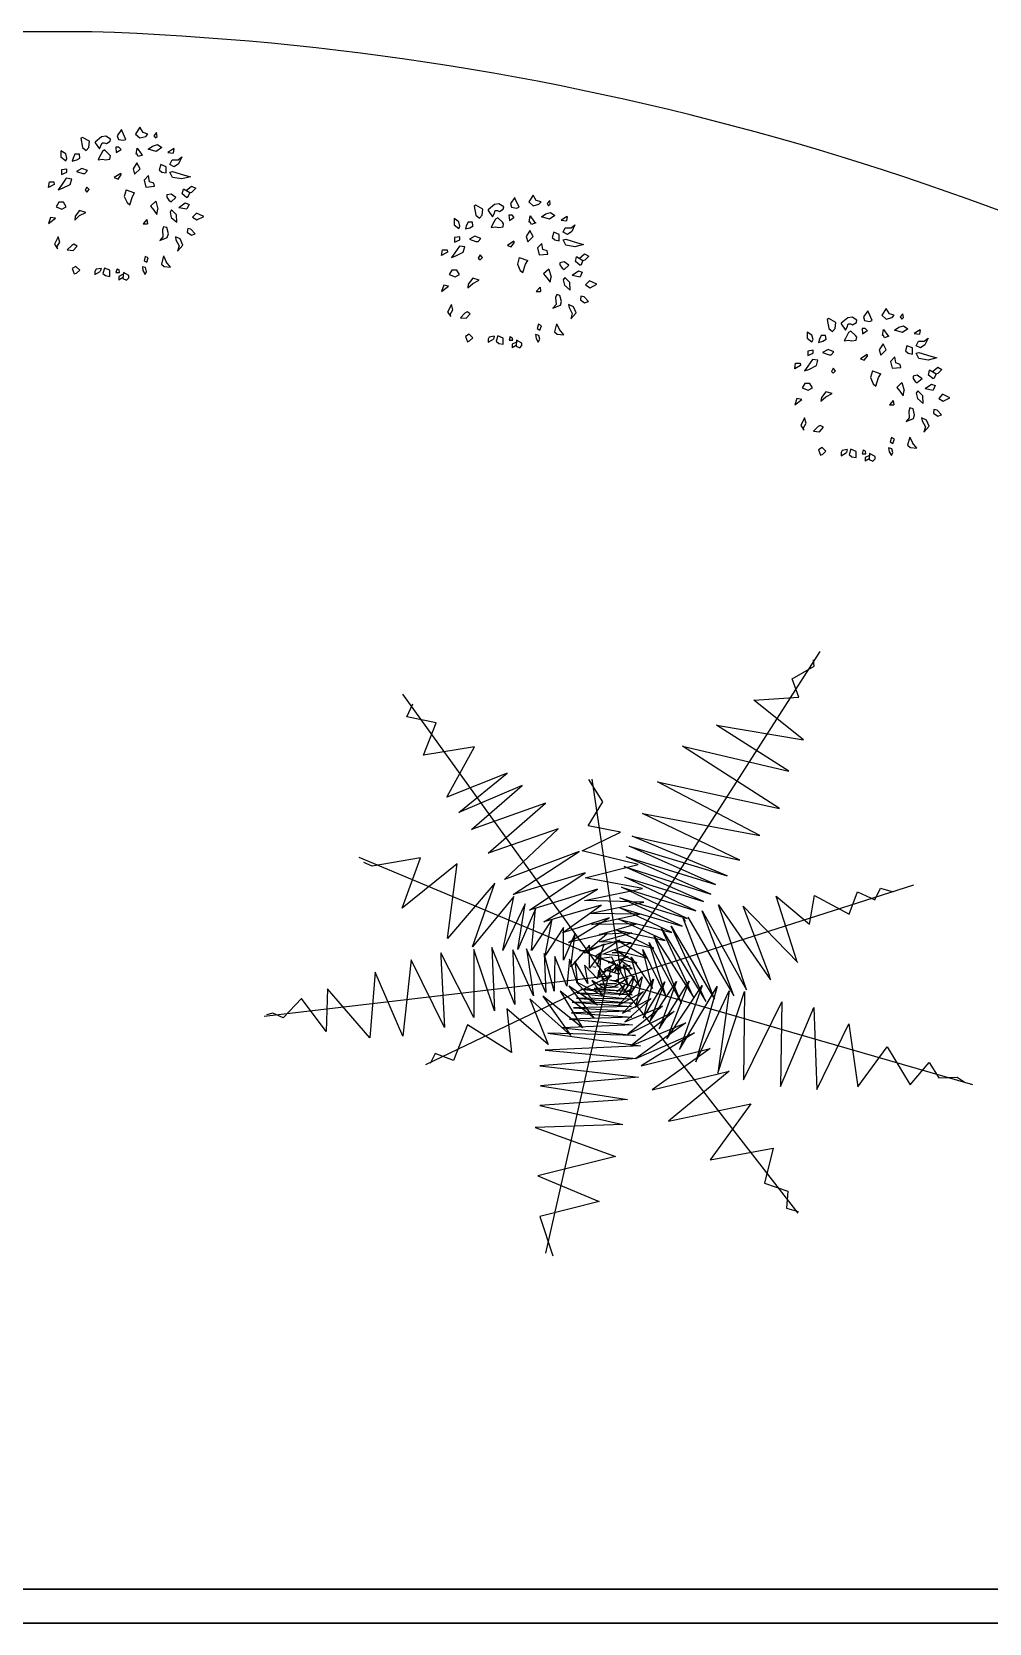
# Model space of a CAD drawing. Header units: centimetres. Extents: x 48 to 15845, y 265 to 7947.
# Drawn here: x 59.638 to 62.459, y 296.525 to 301.212 of the extents above; entities that cross this region are included whole.
import ezdxf

# ---------------------------------------------------------------- set-up
doc = ezdxf.new("R2010")
doc.units = ezdxf.units.CM
doc.layers.add('ARBOLES-PLANTA', color=7, linetype='Continuous')
doc.layers.add('murobajo', color=5, linetype='Continuous', lineweight=30)
doc.layers.add('niveles', color=7, linetype='Continuous', lineweight=5, true_color=0xf0c70f)

msp = doc.modelspace()

# ---------------------------------------------------------------- linework, layer by layer
at = {"layer": 'ARBOLES-PLANTA', "color": 50, "linetype": 'Continuous'}
for p, q in [((59.9023, 300.9238), (59.8896, 300.9059)), ((59.9039, 300.9193), (59.9023, 300.9238)), ((59.7872, 300.9005), (59.7824, 300.8982)), ((59.7824, 300.8982), (59.7872, 300.8714)), ((59.8078, 300.8893), (59.7872, 300.9005)), ((59.7872, 300.8714), (59.7983, 300.8624)), ((59.7983, 300.8624), (59.8062, 300.8714)), ((59.8062, 300.8714), (59.8078, 300.8893)), ((59.8896, 300.9059), (59.8928, 300.8947)), ((59.907, 300.8924), (59.9149, 300.8947)), ((59.7233, 300.8611), (59.7233, 300.8432)), ((59.7376, 300.8522), (59.7233, 300.8611)), ((59.7233, 300.8432), (59.7376, 300.832)), ((59.7408, 300.8388), (59.7376, 300.8522)), ((59.7376, 300.832), (59.7408, 300.8388)), ((60.0448, 300.8209), (60.0511, 300.8343)), ((60.0511, 300.8343), (60.0686, 300.8343)), ((60.0701, 300.8231), (60.0575, 300.8142)), ((60.0686, 300.8343), (60.0796, 300.8432)), ((60.0796, 300.8432), (60.0701, 300.8231)), ((59.9968, 300.687), (60.0063, 300.6736)), ((60.0063, 300.6736), (60.0095, 300.6893)), ((60.9457, 300.7009), (60.9409, 300.6986)), ((60.9409, 300.6986), (60.9457, 300.6718)), ((60.9663, 300.6897), (60.9457, 300.7009)), ((60.9647, 300.6718), (60.9663, 300.6897)), ((61.0608, 300.7241), (61.0481, 300.7062)), ((61.0481, 300.7062), (61.0513, 300.6951)), ((61.0623, 300.7197), (61.0608, 300.7241)), ((61.0655, 300.6928), (61.0734, 300.6951)), ((59.9767, 300.6595), (59.9656, 300.6464)), ((59.9656, 300.6464), (59.9783, 300.6464)), ((59.9767, 300.6595), (59.9783, 300.6464)), ((60.0258, 300.6374), (60.0226, 300.6285)), ((60.0353, 300.6352), (60.0258, 300.6374)), ((60.0451, 300.6811), (60.0484, 300.6651)), ((60.1226, 300.678), (60.1111, 300.6658)), ((60.1111, 300.6658), (60.1241, 300.6577)), ((60.1442, 300.6678), (60.1226, 300.678)), ((60.1241, 300.6577), (60.1442, 300.6678)), ((60.8818, 300.6615), (60.8818, 300.6436)), ((60.8961, 300.6526), (60.8818, 300.6615)), ((60.8818, 300.6436), (60.8961, 300.6324)), ((60.8992, 300.6391), (60.8961, 300.6526)), ((60.8961, 300.6324), (60.8992, 300.6391)), ((60.9457, 300.6718), (60.9568, 300.6628)), ((60.9568, 300.6628), (60.9647, 300.6718)), ((61.227, 300.6347), (61.2381, 300.6436)), ((61.2381, 300.6436), (61.2286, 300.6235)), ((60.0242, 300.6084), (60.0147, 300.5972)), ((60.0147, 300.5972), (60.0369, 300.6061)), ((60.0226, 300.6285), (60.0242, 300.6084)), ((60.0401, 300.6173), (60.0353, 300.6352)), ((60.0369, 300.6061), (60.0401, 300.6173)), ((61.2033, 300.6213), (61.2096, 300.6347)), ((61.2096, 300.6347), (61.227, 300.6347)), ((61.2286, 300.6235), (61.216, 300.6145)), ((59.8473, 300.5004), (59.8552, 300.4937)), ((59.8678, 300.4915), (59.8678, 300.5094)), ((59.8857, 300.5029), (59.8963, 300.5029)), ((59.8888, 300.5138), (59.8949, 300.5104)), ((59.907, 300.4976), (59.8941, 300.4915)), ((59.8963, 300.5029), (59.8949, 300.5104)), ((59.9075, 300.5032), (59.9059, 300.4853)), ((59.9234, 300.4942), (59.9075, 300.5032)), ((59.8552, 300.4937), (59.8678, 300.4915)), ((59.8941, 300.4915), (59.8941, 300.4803)), ((59.9062, 300.4879), (59.8941, 300.4803)), ((61.1352, 300.4599), (61.1241, 300.4468)), ((61.1352, 300.4599), (61.1368, 300.4468)), ((61.1553, 300.4874), (61.1648, 300.474)), ((61.1648, 300.474), (61.1679, 300.4897)), ((61.2035, 300.4814), (61.2069, 300.4655)), ((61.2811, 300.4784), (61.2696, 300.4662)), ((61.2696, 300.4662), (61.2826, 300.458)), ((61.3027, 300.4682), (61.2811, 300.4784)), ((61.2826, 300.458), (61.3027, 300.4682)), ((61.1241, 300.4468), (61.1368, 300.4468)), ((61.1827, 300.4088), (61.1732, 300.3976)), ((61.1732, 300.3976), (61.1954, 300.4065)), ((61.1843, 300.4378), (61.1811, 300.4289)), ((61.1811, 300.4289), (61.1827, 300.4088)), ((61.1938, 300.4356), (61.1843, 300.4378)), ((61.1985, 300.4177), (61.1938, 300.4356)), ((61.1954, 300.4065), (61.1985, 300.4177)), ((61.9861, 300.367), (61.9813, 300.3648)), ((61.9813, 300.3648), (61.9861, 300.3379)), ((62.0066, 300.3558), (61.9861, 300.367)), ((62.0051, 300.3379), (62.0066, 300.3558)), ((62.1012, 300.3903), (62.0885, 300.3724)), ((62.0885, 300.3724), (62.0916, 300.3612)), ((62.1027, 300.3858), (62.1012, 300.3903)), ((62.1059, 300.359), (62.1138, 300.3612)), ((61.0263, 300.2919), (61.0263, 300.3098)), ((61.0473, 300.3142), (61.0534, 300.3108)), ((61.0547, 300.3033), (61.0534, 300.3108)), ((61.9365, 300.3187), (61.9222, 300.3277)), ((61.9222, 300.3277), (61.9222, 300.3098)), ((61.9222, 300.3098), (61.9365, 300.2986)), ((61.9396, 300.3053), (61.9365, 300.3187)), ((61.9861, 300.3379), (61.9971, 300.329)), ((61.9971, 300.329), (62.0051, 300.3379)), ((62.2674, 300.3008), (62.2785, 300.3098)), ((62.2785, 300.3098), (62.269, 300.2896)), ((61.0057, 300.3008), (61.0137, 300.2941)), ((61.0137, 300.2941), (61.0263, 300.2919)), ((61.0442, 300.3033), (61.0547, 300.3033)), ((61.0655, 300.298), (61.0526, 300.2919)), ((61.0526, 300.2919), (61.0526, 300.2807)), ((61.0647, 300.2883), (61.0526, 300.2807)), ((61.066, 300.3036), (61.0644, 300.2857)), ((61.0818, 300.2946), (61.066, 300.3036)), ((61.9365, 300.2986), (61.9396, 300.3053)), ((62.2437, 300.2874), (62.25, 300.3008)), ((62.25, 300.3008), (62.2674, 300.3008)), ((62.269, 300.2896), (62.2563, 300.2807)), ((62.1756, 300.126), (62.1645, 300.1129)), ((62.1756, 300.126), (62.1772, 300.1129)), ((62.1957, 300.1536), (62.2052, 300.1401)), ((62.2052, 300.1401), (62.2083, 300.1558)), ((62.2439, 300.1476), (62.2473, 300.1317)), ((62.3215, 300.1445), (62.31, 300.1323)), ((62.31, 300.1323), (62.3229, 300.1242)), ((62.3431, 300.1343), (62.3215, 300.1445)), ((62.3229, 300.1242), (62.3431, 300.1343)), ((62.1645, 300.1129), (62.1772, 300.1129)), ((62.2231, 300.0749), (62.2136, 300.0637)), ((62.2247, 300.104), (62.2215, 300.095)), ((62.2215, 300.095), (62.2231, 300.0749)), ((62.2342, 300.1017), (62.2247, 300.104)), ((62.2389, 300.0838), (62.2342, 300.1017)), ((62.2358, 300.0727), (62.2389, 300.0838)), ((62.2136, 300.0637), (62.2358, 300.0727)), ((62.0877, 299.9804), (62.0938, 299.9769)), ((62.0461, 299.967), (62.0541, 299.9603)), ((62.0541, 299.9603), (62.0667, 299.958)), ((62.0667, 299.958), (62.0667, 299.9759)), ((62.0846, 299.9694), (62.0951, 299.9694)), ((62.1059, 299.9641), (62.093, 299.958)), ((62.093, 299.958), (62.093, 299.9469)), ((62.105, 299.9544), (62.093, 299.9469)), ((62.0951, 299.9694), (62.0938, 299.9769)), ((62.1064, 299.9697), (62.1048, 299.9518)), ((62.1222, 299.9608), (62.1064, 299.9697))]:
    msp.add_line(p, q, dxfattribs=at)
at = {"layer": 'ARBOLES-PLANTA', "color": 70, "linetype": 'Continuous'}
for p, q in [((59.9149, 300.8947), (59.9039, 300.9193)), ((59.843, 300.9027), (59.824, 300.887)), ((59.824, 300.887), (59.824, 300.8848)), ((59.824, 300.8848), (59.8367, 300.8669)), ((59.8367, 300.8669), (59.8415, 300.8758)), ((59.8415, 300.8758), (59.8446, 300.8848)), ((59.8557, 300.9049), (59.843, 300.9027)), ((59.8446, 300.8848), (59.851, 300.8848)), ((59.851, 300.8848), (59.8573, 300.8825)), ((59.87, 300.896), (59.8557, 300.9049)), ((59.8573, 300.8825), (59.8684, 300.8893)), ((59.8684, 300.8893), (59.87, 300.896)), ((59.8851, 300.8716), (59.8867, 300.856)), ((59.8946, 300.8716), (59.8851, 300.8716)), ((59.8928, 300.8947), (59.907, 300.8924)), ((59.9009, 300.8649), (59.8946, 300.8716)), ((59.9561, 300.8991), (59.9735, 300.9036)), ((59.9808, 300.8662), (59.9935, 300.8752)), ((59.9935, 300.8752), (60.0077, 300.8797)), ((59.9973, 300.9059), (60.002, 300.8991)), ((60.002, 300.8991), (60.0068, 300.9036)), ((60.0204, 300.8707), (60.0046, 300.8595)), ((60.0077, 300.8797), (60.0204, 300.8707)), ((59.7594, 300.84), (59.7568, 300.8307)), ((59.7568, 300.8307), (59.77, 300.8344)), ((59.7647, 300.8512), (59.7594, 300.84)), ((59.7779, 300.8512), (59.7647, 300.8512)), ((59.77, 300.8344), (59.7792, 300.84)), ((59.779, 300.8399), (59.7779, 300.8512)), ((59.8361, 300.8417), (59.8329, 300.835)), ((59.8329, 300.835), (59.8456, 300.8372)), ((59.8456, 300.8596), (59.8361, 300.8417)), ((59.8519, 300.864), (59.8456, 300.8596)), ((59.8456, 300.8372), (59.8551, 300.835)), ((59.8661, 300.8506), (59.8519, 300.864)), ((59.8551, 300.835), (59.8677, 300.8372)), ((59.8693, 300.8461), (59.8661, 300.8506)), ((59.8677, 300.8372), (59.8693, 300.8461)), ((59.8867, 300.856), (59.8962, 300.8627)), ((59.8962, 300.8627), (59.9009, 300.8649)), ((59.9471, 300.8262), (59.936, 300.8083)), ((59.9449, 300.8511), (59.9481, 300.869)), ((59.9481, 300.8511), (59.9449, 300.8511)), ((59.9566, 300.8083), (59.9471, 300.8262)), ((59.9481, 300.869), (59.9608, 300.8511)), ((59.9513, 300.8444), (59.9481, 300.8511)), ((59.9639, 300.8489), (59.9513, 300.8444)), ((59.9608, 300.8511), (59.9639, 300.8489)), ((60.0046, 300.8595), (59.9808, 300.8662)), ((60.0562, 300.8678), (60.0385, 300.8567)), ((60.0385, 300.8567), (60.0543, 300.8544)), ((60.0562, 300.8678), (60.0543, 300.8544)), ((59.7408, 300.8074), (59.7249, 300.8052)), ((59.7249, 300.8052), (59.7249, 300.7918)), ((59.7249, 300.7918), (59.7408, 300.7985)), ((59.7553, 300.778), (59.7394, 300.7803)), ((59.7408, 300.7985), (59.7408, 300.8074)), ((59.7848, 300.8097), (59.769, 300.8008)), ((59.769, 300.8008), (59.788, 300.7941)), ((59.8022, 300.803), (59.7848, 300.8097)), ((59.788, 300.7941), (59.7943, 300.7941)), ((59.7943, 300.7941), (59.8022, 300.803)), ((59.8997, 300.7947), (59.8997, 300.7892)), ((59.936, 300.8083), (59.9407, 300.7926)), ((59.9407, 300.7926), (59.9566, 300.8083)), ((59.9818, 300.7882), (59.9691, 300.7748)), ((60.0175, 300.8209), (60.0128, 300.8053)), ((60.0128, 300.8053), (60.0207, 300.7985)), ((60.0334, 300.8142), (60.0175, 300.8209)), ((60.0207, 300.7985), (60.0334, 300.7963)), ((60.0334, 300.7963), (60.0334, 300.8142)), ((60.0575, 300.8142), (60.0448, 300.8209)), ((60.0448, 300.7985), (60.0527, 300.8007)), ((60.0527, 300.7828), (60.0448, 300.7985)), ((60.0527, 300.8007), (60.0876, 300.7895)), ((60.0796, 300.7784), (60.0527, 300.7828)), ((60.105, 300.7851), (60.0796, 300.7784)), ((60.0876, 300.7895), (60.105, 300.7851)), ((59.6868, 300.7528), (59.6895, 300.7696)), ((59.704, 300.7621), (59.6868, 300.7528)), ((59.6895, 300.7696), (59.7027, 300.7696)), ((59.7027, 300.7696), (59.704, 300.7621)), ((59.8001, 300.7546), (59.7948, 300.7452)), ((59.7948, 300.7452), (59.8001, 300.7397)), ((59.8067, 300.7471), (59.8001, 300.7546)), ((59.8001, 300.7397), (59.8067, 300.7471)), ((59.9155, 300.7467), (59.9102, 300.7268)), ((59.9155, 300.7467), (59.9403, 300.738)), ((59.934, 300.7268), (59.9403, 300.738)), ((60.048, 300.7336), (60.0353, 300.7314)), ((60.0353, 300.7314), (60.0353, 300.7247)), ((60.062, 300.7237), (60.048, 300.7336)), ((60.0808, 300.7345), (60.0842, 300.7486)), ((60.0938, 300.724), (60.0808, 300.7345)), ((60.1033, 300.7375), (60.0842, 300.7486)), ((60.0922, 300.7442), (60.108, 300.7576)), ((60.0985, 300.7263), (60.1033, 300.7375)), ((60.1027, 300.7378), (60.1096, 300.7397)), ((60.108, 300.7576), (60.1207, 300.7509)), ((60.1207, 300.7509), (60.1096, 300.7397)), ((59.7171, 300.7098), (59.7092, 300.6964)), ((59.7092, 300.6964), (59.7266, 300.6897)), ((59.7313, 300.7098), (59.7171, 300.7098)), ((59.7266, 300.6897), (59.7392, 300.6964)), ((59.7392, 300.6964), (59.7313, 300.7098)), ((59.7785, 300.6854), (59.7653, 300.6687)), ((59.7969, 300.6798), (59.7785, 300.6854)), ((59.9102, 300.7268), (59.9182, 300.7089)), ((59.9182, 300.7089), (59.9261, 300.7022)), ((59.9261, 300.7022), (59.934, 300.7268)), ((60.0028, 300.7128), (59.9873, 300.6982)), ((59.9873, 300.6982), (59.9968, 300.687)), ((60.0028, 300.7128), (60.0095, 300.6893)), ((60.0353, 300.7247), (60.0416, 300.7157)), ((60.0416, 300.7157), (60.048, 300.7113)), ((60.0496, 300.6874), (60.0451, 300.6811)), ((60.062, 300.7237), (60.048, 300.7113)), ((60.0642, 300.6731), (60.0496, 300.6874)), ((60.0712, 300.6947), (60.0946, 300.69)), ((60.0938, 300.724), (60.0985, 300.7263)), ((61.0015, 300.7031), (60.9825, 300.6874)), ((60.9825, 300.6874), (60.9825, 300.6852)), ((60.9825, 300.6852), (60.9952, 300.6673)), ((60.9999, 300.6762), (61.0031, 300.6852)), ((61.0142, 300.7053), (61.0015, 300.7031)), ((61.0031, 300.6852), (61.0094, 300.6852)), ((61.0094, 300.6852), (61.0158, 300.6829)), ((61.0284, 300.6964), (61.0142, 300.7053)), ((61.0158, 300.6829), (61.0269, 300.6896)), ((61.0269, 300.6896), (61.0284, 300.6964)), ((61.0513, 300.6951), (61.0655, 300.6928)), ((61.0734, 300.6951), (61.0623, 300.7197)), ((61.1146, 300.6995), (61.132, 300.704)), ((61.1558, 300.7062), (61.1605, 300.6995)), ((61.1605, 300.6995), (61.1653, 300.704)), ((59.693, 300.6649), (59.6867, 300.647)), ((59.6867, 300.647), (59.7073, 300.6626)), ((59.7073, 300.6626), (59.693, 300.6649)), ((59.764, 300.6575), (59.7785, 300.6705)), ((59.7653, 300.6687), (59.764, 300.6575)), ((59.7785, 300.6705), (59.7969, 300.6798)), ((60.0484, 300.6651), (60.0654, 300.6508)), ((60.0654, 300.6508), (60.0642, 300.6731)), ((60.9179, 300.6404), (60.9153, 300.6311)), ((60.9232, 300.6516), (60.9179, 300.6404)), ((60.9364, 300.6516), (60.9232, 300.6516)), ((60.9285, 300.6348), (60.9377, 300.6404)), ((60.9375, 300.6403), (60.9364, 300.6516)), ((60.9945, 300.6421), (60.9914, 300.6354)), ((60.9914, 300.6354), (61.004, 300.6376)), ((61.004, 300.66), (60.9945, 300.6421)), ((60.9952, 300.6673), (60.9999, 300.6762)), ((61.0104, 300.6644), (61.004, 300.66)), ((61.004, 300.6376), (61.0135, 300.6354)), ((61.0246, 300.651), (61.0104, 300.6644)), ((61.0135, 300.6354), (61.0262, 300.6376)), ((61.0278, 300.6465), (61.0246, 300.651)), ((61.0262, 300.6376), (61.0278, 300.6465)), ((61.0436, 300.672), (61.0452, 300.6564)), ((61.0531, 300.672), (61.0436, 300.672)), ((61.0452, 300.6564), (61.0547, 300.6631)), ((61.0594, 300.6653), (61.0531, 300.672)), ((61.0547, 300.6631), (61.0594, 300.6653)), ((61.1034, 300.6515), (61.1066, 300.6694)), ((61.1066, 300.6515), (61.1034, 300.6515)), ((61.1066, 300.6694), (61.1192, 300.6515)), ((61.1097, 300.6448), (61.1066, 300.6515)), ((61.1224, 300.6492), (61.1097, 300.6448)), ((61.1192, 300.6515), (61.1224, 300.6492)), ((61.1393, 300.6666), (61.152, 300.6756)), ((61.1631, 300.6599), (61.1393, 300.6666)), ((61.152, 300.6756), (61.1662, 300.6801)), ((61.1789, 300.6711), (61.1631, 300.6599)), ((61.1662, 300.6801), (61.1789, 300.6711)), ((61.2147, 300.6682), (61.197, 300.657)), ((61.197, 300.657), (61.2128, 300.6548)), ((61.2147, 300.6682), (61.2128, 300.6548)), ((60.0606, 300.6084), (60.0622, 300.5994)), ((60.0749, 300.6017), (60.0606, 300.6084)), ((60.0622, 300.5994), (60.0717, 300.5815)), ((60.0622, 300.5994), (60.0717, 300.5815)), ((60.0828, 300.5838), (60.0749, 300.6017)), ((60.0971, 300.633), (60.0955, 300.6218)), ((60.0955, 300.6218), (60.1081, 300.6128)), ((60.1066, 300.6307), (60.0971, 300.633)), ((60.1192, 300.6173), (60.1066, 300.6307)), ((60.1081, 300.6128), (60.1192, 300.6173)), ((60.8992, 300.6078), (60.8834, 300.6056)), ((60.8834, 300.6056), (60.8834, 300.5922)), ((60.8834, 300.5922), (60.8992, 300.5989)), ((60.8992, 300.5989), (60.8992, 300.6078)), ((60.9153, 300.6311), (60.9285, 300.6348)), ((60.9433, 300.6101), (60.9274, 300.6012)), ((60.9274, 300.6012), (60.9464, 300.5945)), ((60.9607, 300.6034), (60.9433, 300.6101)), ((60.9464, 300.5945), (60.9528, 300.5945)), ((60.9528, 300.5945), (60.9607, 300.6034)), ((61.0582, 300.5951), (61.0582, 300.5896)), ((61.1056, 300.6266), (61.0945, 300.6087)), ((61.0945, 300.6087), (61.0992, 300.593)), ((61.0992, 300.593), (61.1151, 300.6087)), ((61.1151, 300.6087), (61.1056, 300.6266)), ((61.176, 300.6213), (61.1713, 300.6056)), ((61.1713, 300.6056), (61.1792, 300.5989)), ((61.1919, 300.6146), (61.176, 300.6213)), ((61.1792, 300.5989), (61.1919, 300.5967)), ((61.1919, 300.5967), (61.1919, 300.6146)), ((61.216, 300.6145), (61.2033, 300.6213)), ((61.2033, 300.5989), (61.2112, 300.6011)), ((61.2112, 300.5832), (61.2033, 300.5989)), ((61.2112, 300.6011), (61.246, 300.5899)), ((61.246, 300.5899), (61.2635, 300.5855)), ((59.7554, 300.5826), (59.7422, 300.5695)), ((59.7422, 300.5695), (59.7594, 300.5676)), ((59.762, 300.5863), (59.7554, 300.5826)), ((59.7594, 300.5676), (59.7713, 300.5807)), ((59.7713, 300.5807), (59.762, 300.5863)), ((60.0256, 300.5517), (60.0195, 300.5278)), ((60.0256, 300.5517), (60.0337, 300.5346)), ((60.067, 300.5659), (60.0828, 300.5838)), ((60.0717, 300.5815), (60.067, 300.5659)), ((60.8453, 300.5532), (60.848, 300.57)), ((60.8625, 300.5625), (60.8453, 300.5532)), ((60.848, 300.57), (60.8611, 300.57)), ((60.8611, 300.57), (60.8625, 300.5625)), ((60.9138, 300.5784), (60.8979, 300.5806)), ((60.9586, 300.5549), (60.9533, 300.5456)), ((60.9533, 300.5456), (60.9586, 300.54)), ((60.9652, 300.5475), (60.9586, 300.5549)), ((60.9586, 300.54), (60.9652, 300.5475)), ((61.074, 300.5471), (61.0687, 300.5272)), ((61.074, 300.5471), (61.0988, 300.5383)), ((61.1402, 300.5886), (61.1276, 300.5752)), ((61.2381, 300.5788), (61.2112, 300.5832)), ((61.2635, 300.5855), (61.2381, 300.5788)), ((61.2393, 300.5349), (61.2427, 300.549)), ((61.2617, 300.5378), (61.2427, 300.549)), ((61.2506, 300.5445), (61.2665, 300.558)), ((61.2665, 300.558), (61.2792, 300.5513)), ((61.2792, 300.5513), (61.2681, 300.5401)), ((59.7677, 300.5211), (59.7566, 300.5144)), ((59.7566, 300.5144), (59.7629, 300.4988)), ((59.7629, 300.4988), (59.7693, 300.501)), ((59.7788, 300.51), (59.7677, 300.5211)), ((59.7693, 300.501), (59.7788, 300.51)), ((59.827, 300.5125), (59.8238, 300.5058)), ((59.8238, 300.4969), (59.8396, 300.5058)), ((59.8238, 300.5058), (59.8238, 300.4969)), ((59.8418, 300.5149), (59.827, 300.5125)), ((59.8418, 300.5149), (59.8396, 300.5058)), ((59.852, 300.5161), (59.8473, 300.5004)), ((59.8678, 300.5094), (59.852, 300.5161)), ((59.8888, 300.5138), (59.8857, 300.5029)), ((60.0195, 300.5278), (60.0274, 300.5211)), ((60.0274, 300.5211), (60.0464, 300.5189)), ((60.0464, 300.5189), (60.0337, 300.5346)), ((60.8756, 300.5102), (60.8676, 300.4968)), ((60.8676, 300.4968), (60.8851, 300.4901)), ((60.8898, 300.5102), (60.8756, 300.5102)), ((60.8851, 300.4901), (60.8977, 300.4968)), ((60.8977, 300.4968), (60.8898, 300.5102)), ((61.0687, 300.5272), (61.0766, 300.5093)), ((61.0766, 300.5093), (61.0846, 300.5026)), ((61.0846, 300.5026), (61.0925, 300.5272)), ((61.0925, 300.5272), (61.0988, 300.5383)), ((61.1613, 300.5132), (61.1458, 300.4986)), ((61.1458, 300.4986), (61.1553, 300.4874)), ((61.1613, 300.5132), (61.1679, 300.4897)), ((61.2065, 300.534), (61.1938, 300.5318)), ((61.1938, 300.5318), (61.1938, 300.5251)), ((61.1938, 300.5251), (61.2001, 300.5161)), ((61.2001, 300.5161), (61.2065, 300.5116)), ((61.2205, 300.5241), (61.2065, 300.534)), ((61.2205, 300.5241), (61.2065, 300.5116)), ((61.2297, 300.4951), (61.2531, 300.4904)), ((61.2522, 300.5244), (61.2393, 300.5349)), ((61.2522, 300.5244), (61.257, 300.5267)), ((61.257, 300.5267), (61.2617, 300.5378)), ((61.2612, 300.5381), (61.2681, 300.5401)), ((59.9059, 300.4853), (59.917, 300.4808)), ((59.917, 300.4808), (59.9234, 300.4875)), ((59.9234, 300.4875), (59.9234, 300.4942)), ((60.8515, 300.4653), (60.8451, 300.4474)), ((60.8451, 300.4474), (60.8657, 300.463)), ((60.8657, 300.463), (60.8515, 300.4653)), ((60.9224, 300.4579), (60.9369, 300.4709)), ((60.9238, 300.469), (60.9224, 300.4579)), ((60.9369, 300.4858), (60.9238, 300.469)), ((60.9554, 300.4802), (60.9369, 300.4858)), ((60.9369, 300.4709), (60.9554, 300.4802)), ((61.2081, 300.4878), (61.2035, 300.4814)), ((61.2069, 300.4655), (61.2238, 300.4512)), ((61.2227, 300.4735), (61.2081, 300.4878)), ((61.2238, 300.4512), (61.2227, 300.4735)), ((61.2191, 300.4088), (61.2207, 300.3998)), ((61.2334, 300.402), (61.2191, 300.4088)), ((61.2413, 300.3842), (61.2334, 300.402)), ((61.2555, 300.4334), (61.254, 300.4222)), ((61.254, 300.4222), (61.2666, 300.4132)), ((61.265, 300.4311), (61.2555, 300.4334)), ((61.2777, 300.4177), (61.265, 300.4311)), ((61.2666, 300.4132), (61.2777, 300.4177)), ((60.9139, 300.3829), (60.9007, 300.3699)), ((60.9007, 300.3699), (60.9179, 300.368)), ((60.9205, 300.3867), (60.9139, 300.3829)), ((60.9179, 300.368), (60.9297, 300.3811)), ((60.9297, 300.3811), (60.9205, 300.3867)), ((61.2207, 300.3998), (61.2302, 300.3819)), ((61.2207, 300.3998), (61.2302, 300.3819)), ((61.2255, 300.3663), (61.2413, 300.3842)), ((61.2302, 300.3819), (61.2255, 300.3663)), ((62.0419, 300.3692), (62.0229, 300.3535)), ((62.0546, 300.3714), (62.0419, 300.3692)), ((62.0688, 300.3625), (62.0546, 300.3714)), ((62.0562, 300.3491), (62.0672, 300.3558)), ((62.0672, 300.3558), (62.0688, 300.3625)), ((62.0916, 300.3612), (62.1059, 300.359)), ((62.1138, 300.3612), (62.1027, 300.3858)), ((62.155, 300.3657), (62.1724, 300.3701)), ((62.1962, 300.3724), (62.2009, 300.3657)), ((62.2009, 300.3657), (62.2057, 300.3701)), ((60.9262, 300.3215), (60.9151, 300.3148)), ((60.9151, 300.3148), (60.9214, 300.2992)), ((60.9372, 300.3103), (60.9262, 300.3215)), ((60.9277, 300.3014), (60.9372, 300.3103)), ((60.9855, 300.3129), (60.9823, 300.3062)), ((61.0003, 300.3152), (60.9855, 300.3129)), ((61.0003, 300.3152), (60.9981, 300.3062)), ((61.0105, 300.3165), (61.0057, 300.3008)), ((61.0263, 300.3098), (61.0105, 300.3165)), ((61.0473, 300.3142), (61.0442, 300.3033)), ((61.1841, 300.3521), (61.178, 300.3282)), ((61.178, 300.3282), (61.1859, 300.3215)), ((61.1841, 300.3521), (61.1922, 300.3349)), ((61.1859, 300.3215), (61.2049, 300.3193)), ((61.2049, 300.3193), (61.1922, 300.3349)), ((61.9636, 300.3177), (61.9583, 300.3065)), ((61.9768, 300.3177), (61.9636, 300.3177)), ((61.9779, 300.3064), (61.9768, 300.3177)), ((62.0229, 300.3535), (62.0229, 300.3513)), ((62.0229, 300.3513), (62.0356, 300.3334)), ((62.0349, 300.3082), (62.0318, 300.3015)), ((62.0444, 300.3261), (62.0349, 300.3082)), ((62.0356, 300.3334), (62.0403, 300.3424)), ((62.0403, 300.3424), (62.0435, 300.3513)), ((62.0435, 300.3513), (62.0498, 300.3513)), ((62.0508, 300.3306), (62.0444, 300.3261)), ((62.0498, 300.3513), (62.0562, 300.3491)), ((62.065, 300.3171), (62.0508, 300.3306)), ((62.0682, 300.3127), (62.065, 300.3171)), ((62.0666, 300.3037), (62.0682, 300.3127)), ((62.0935, 300.3382), (62.084, 300.3382)), ((62.084, 300.3382), (62.0856, 300.3225)), ((62.0856, 300.3225), (62.0951, 300.3292)), ((62.0998, 300.3314), (62.0935, 300.3382)), ((62.0951, 300.3292), (62.0998, 300.3314)), ((62.1438, 300.3176), (62.147, 300.3355)), ((62.147, 300.3176), (62.1438, 300.3176)), ((62.147, 300.3355), (62.1596, 300.3176)), ((62.1501, 300.3109), (62.147, 300.3176)), ((62.1628, 300.3154), (62.1501, 300.3109)), ((62.1596, 300.3176), (62.1628, 300.3154)), ((62.1797, 300.3328), (62.1924, 300.3417)), ((62.2034, 300.3261), (62.1797, 300.3328)), ((62.1924, 300.3417), (62.2066, 300.3462)), ((62.2193, 300.3372), (62.2034, 300.3261)), ((62.2066, 300.3462), (62.2193, 300.3372)), ((62.2551, 300.3343), (62.2373, 300.3232)), ((62.2373, 300.3232), (62.2532, 300.3209)), ((62.2551, 300.3343), (62.2532, 300.3209)), ((60.9214, 300.2992), (60.9277, 300.3014)), ((60.9823, 300.2973), (60.9981, 300.3062)), ((60.9823, 300.3062), (60.9823, 300.2973)), ((61.0644, 300.2857), (61.0755, 300.2812)), ((61.0755, 300.2812), (61.0818, 300.2879)), ((61.0818, 300.2879), (61.0818, 300.2946)), ((61.9396, 300.274), (61.9238, 300.2717)), ((61.9238, 300.2717), (61.9238, 300.2583)), ((61.9238, 300.2583), (61.9396, 300.265)), ((61.9396, 300.265), (61.9396, 300.274)), ((61.9583, 300.3065), (61.9557, 300.2972)), ((61.9557, 300.2972), (61.9689, 300.3009)), ((61.9837, 300.2763), (61.9678, 300.2673)), ((61.9678, 300.2673), (61.9868, 300.2606)), ((61.9689, 300.3009), (61.9781, 300.3065)), ((62.0011, 300.2695), (61.9837, 300.2763)), ((61.9932, 300.2606), (62.0011, 300.2695)), ((62.0318, 300.3015), (62.0444, 300.3037)), ((62.0444, 300.3037), (62.0539, 300.3015)), ((62.0539, 300.3015), (62.0666, 300.3037)), ((62.0986, 300.2612), (62.0986, 300.2557)), ((62.1459, 300.2927), (62.1349, 300.2748)), ((62.1349, 300.2748), (62.1396, 300.2591)), ((62.1396, 300.2591), (62.1555, 300.2748)), ((62.1555, 300.2748), (62.1459, 300.2927)), ((62.2164, 300.2874), (62.2117, 300.2718)), ((62.2117, 300.2718), (62.2196, 300.2651)), ((62.2322, 300.2807), (62.2164, 300.2874)), ((62.2196, 300.2651), (62.2322, 300.2628)), ((62.2322, 300.2628), (62.2322, 300.2807)), ((62.2563, 300.2807), (62.2437, 300.2874)), ((62.2437, 300.265), (62.2516, 300.2673)), ((62.2516, 300.2494), (62.2437, 300.265)), ((62.2516, 300.2673), (62.2864, 300.2561)), ((61.8857, 300.2193), (61.8883, 300.2361)), ((61.9029, 300.2286), (61.8857, 300.2193)), ((61.8883, 300.2361), (61.9015, 300.2361)), ((61.9015, 300.2361), (61.9029, 300.2286)), ((61.9541, 300.2445), (61.9383, 300.2468)), ((61.9868, 300.2606), (61.9932, 300.2606)), ((61.9989, 300.2211), (61.9937, 300.2118)), ((62.0055, 300.2136), (61.9989, 300.2211)), ((62.1806, 300.2548), (62.168, 300.2413)), ((62.2785, 300.2449), (62.2516, 300.2494)), ((62.3039, 300.2516), (62.2785, 300.2449)), ((62.2797, 300.201), (62.2831, 300.2152)), ((62.3021, 300.204), (62.2831, 300.2152)), ((62.2864, 300.2561), (62.3039, 300.2516)), ((62.291, 300.2107), (62.3069, 300.2241)), ((62.3069, 300.2241), (62.3195, 300.2174)), ((62.3195, 300.2174), (62.3085, 300.2062)), ((61.9159, 300.1763), (61.908, 300.1629)), ((61.9302, 300.1763), (61.9159, 300.1763)), ((61.9381, 300.1629), (61.9302, 300.1763)), ((61.9937, 300.2118), (61.9989, 300.2062)), ((61.9989, 300.2062), (62.0055, 300.2136)), ((62.1144, 300.2132), (62.1091, 300.1933)), ((62.1091, 300.1933), (62.117, 300.1754)), ((62.1144, 300.2132), (62.1392, 300.2045)), ((62.117, 300.1754), (62.1249, 300.1687)), ((62.1249, 300.1687), (62.1329, 300.1933)), ((62.1329, 300.1933), (62.1392, 300.2045)), ((62.2017, 300.1793), (62.1862, 300.1647)), ((62.2017, 300.1793), (62.2083, 300.1558)), ((62.2468, 300.2002), (62.2342, 300.1979)), ((62.2342, 300.1979), (62.2342, 300.1912)), ((62.2342, 300.1912), (62.2405, 300.1823)), ((62.2405, 300.1823), (62.2468, 300.1778)), ((62.2609, 300.1902), (62.2468, 300.2002)), ((62.2609, 300.1902), (62.2468, 300.1778)), ((62.2926, 300.1906), (62.2797, 300.201)), ((62.2926, 300.1906), (62.2974, 300.1928)), ((62.2974, 300.1928), (62.3021, 300.204)), ((62.3016, 300.2043), (62.3085, 300.2062)), ((61.8919, 300.1314), (61.8855, 300.1135)), ((61.8855, 300.1135), (61.9061, 300.1292)), ((61.9061, 300.1292), (61.8919, 300.1314)), ((61.908, 300.1629), (61.9254, 300.1562)), ((61.9254, 300.1562), (61.9381, 300.1629)), ((61.9628, 300.124), (61.9773, 300.137)), ((61.9641, 300.1352), (61.9628, 300.124)), ((61.9773, 300.1519), (61.9641, 300.1352)), ((61.9958, 300.1464), (61.9773, 300.1519)), ((61.9773, 300.137), (61.9958, 300.1464)), ((62.1862, 300.1647), (62.1957, 300.1536)), ((62.2484, 300.154), (62.2439, 300.1476)), ((62.2473, 300.1317), (62.2642, 300.1173)), ((62.2631, 300.1396), (62.2484, 300.154)), ((62.2642, 300.1173), (62.2631, 300.1396)), ((62.2701, 300.1612), (62.2935, 300.1565)), ((62.2738, 300.0682), (62.2595, 300.0749)), ((62.2595, 300.0749), (62.2611, 300.0659)), ((62.2959, 300.0995), (62.2944, 300.0883)), ((62.2944, 300.0883), (62.307, 300.0794)), ((62.3054, 300.0973), (62.2959, 300.0995)), ((62.3181, 300.0838), (62.3054, 300.0973)), ((62.307, 300.0794), (62.3181, 300.0838)), ((61.9543, 300.0491), (61.9411, 300.036)), ((61.9411, 300.036), (61.9583, 300.0342)), ((61.9609, 300.0528), (61.9543, 300.0491)), ((61.9583, 300.0342), (61.9701, 300.0472)), ((61.9701, 300.0472), (61.9609, 300.0528)), ((62.2611, 300.0659), (62.2706, 300.0481)), ((62.2611, 300.0659), (62.2706, 300.0481)), ((62.2658, 300.0324), (62.2817, 300.0503)), ((62.2706, 300.0481), (62.2658, 300.0324)), ((62.2817, 300.0503), (62.2738, 300.0682)), ((61.9665, 299.9877), (61.9555, 299.981)), ((61.9555, 299.981), (61.9618, 299.9653)), ((61.9776, 299.9765), (61.9665, 299.9877)), ((62.0406, 299.9814), (62.0258, 299.9791)), ((62.0406, 299.9814), (62.0385, 299.9724)), ((62.0509, 299.9826), (62.0461, 299.967)), ((62.0667, 299.9759), (62.0509, 299.9826)), ((62.0877, 299.9804), (62.0846, 299.9694)), ((62.2245, 300.0183), (62.2183, 299.9944)), ((62.2183, 299.9944), (62.2263, 299.9877)), ((62.2245, 300.0183), (62.2326, 300.0011)), ((62.2263, 299.9877), (62.2453, 299.9854)), ((62.2453, 299.9854), (62.2326, 300.0011)), ((61.9618, 299.9653), (61.9681, 299.9675)), ((61.9681, 299.9675), (61.9776, 299.9765)), ((62.0258, 299.9791), (62.0227, 299.9724)), ((62.0227, 299.9724), (62.0227, 299.9634)), ((62.0227, 299.9634), (62.0385, 299.9724)), ((62.1048, 299.9518), (62.1159, 299.9473)), ((62.1159, 299.9473), (62.1222, 299.954)), ((62.1222, 299.954), (62.1222, 299.9608))]:
    msp.add_line(p, q, dxfattribs=at)
at = {"layer": 'ARBOLES-PLANTA', "color": 52, "linetype": 'Continuous'}
for p, q in [((59.9561, 300.9305), (59.9435, 300.9103)), ((59.9656, 300.9148), (59.9561, 300.9305)), ((59.9435, 300.9103), (59.9561, 300.8991)), ((59.9799, 300.9103), (59.9656, 300.9148)), ((59.9735, 300.9036), (59.9799, 300.9103)), ((60.0052, 300.9148), (59.9973, 300.9059)), ((60.0068, 300.9036), (60.0052, 300.9148)), ((59.7394, 300.7803), (59.7252, 300.7601)), ((59.7505, 300.7624), (59.7553, 300.778)), ((59.8997, 300.7947), (59.8807, 300.7825)), ((59.8807, 300.7825), (59.8918, 300.778)), ((59.8918, 300.778), (59.8997, 300.7892)), ((59.9849, 300.7703), (59.9818, 300.7882)), ((59.7252, 300.7601), (59.7157, 300.7467)), ((59.7157, 300.7467), (59.7283, 300.7512)), ((59.7283, 300.7512), (59.7505, 300.7624)), ((59.9691, 300.7748), (59.9738, 300.7547)), ((59.9738, 300.7547), (59.9992, 300.7569)), ((59.9976, 300.7659), (59.9849, 300.7703)), ((59.9992, 300.7569), (59.9976, 300.7659)), ((61.1146, 300.7309), (61.1019, 300.7107)), ((61.1241, 300.7152), (61.1146, 300.7309)), ((60.0712, 300.6947), (60.0899, 300.7079)), ((60.0899, 300.7079), (60.1009, 300.7034)), ((60.1009, 300.7034), (60.0946, 300.69)), ((61.1019, 300.7107), (61.1146, 300.6995)), ((61.1384, 300.7107), (61.1241, 300.7152)), ((61.132, 300.704), (61.1384, 300.7107)), ((61.1637, 300.7152), (61.1558, 300.7062)), ((61.1653, 300.704), (61.1637, 300.7152)), ((59.7154, 300.6084), (59.7043, 300.586)), ((59.7122, 300.5793), (59.7202, 300.5927)), ((59.7202, 300.5927), (59.7154, 300.6084)), ((61.0582, 300.5951), (61.0392, 300.5829)), ((61.0503, 300.5784), (61.0582, 300.5896)), ((59.7043, 300.586), (59.7138, 300.5726)), ((59.7138, 300.5726), (59.7122, 300.5793)), ((59.9718, 300.5505), (59.9684, 300.5377)), ((59.9808, 300.5457), (59.9718, 300.5505)), ((59.9763, 300.5329), (59.9808, 300.5457)), ((60.8837, 300.5605), (60.8742, 300.5471)), ((60.8742, 300.5471), (60.8868, 300.5516)), ((60.8979, 300.5806), (60.8837, 300.5605)), ((60.8868, 300.5516), (60.909, 300.5628)), ((60.909, 300.5628), (60.9138, 300.5784)), ((61.0392, 300.5829), (61.0503, 300.5784)), ((61.1276, 300.5752), (61.1323, 300.5551)), ((61.1323, 300.5551), (61.1577, 300.5573)), ((61.1434, 300.5707), (61.1402, 300.5886)), ((61.1561, 300.5663), (61.1434, 300.5707)), ((61.1577, 300.5573), (61.1561, 300.5663)), ((59.9635, 300.5197), (59.9651, 300.5085)), ((59.973, 300.5174), (59.9635, 300.5197)), ((59.9651, 300.5085), (59.9714, 300.4973)), ((59.9684, 300.5377), (59.9763, 300.5329)), ((59.9714, 300.4973), (59.9761, 300.5062)), ((59.9761, 300.5062), (59.973, 300.5174)), ((61.2297, 300.4951), (61.2483, 300.5082)), ((61.2483, 300.5082), (61.2594, 300.5038)), ((61.2594, 300.5038), (61.2531, 300.4904)), ((60.8739, 300.4088), (60.8628, 300.3864)), ((60.8786, 300.3931), (60.8739, 300.4088)), ((60.8628, 300.3864), (60.8723, 300.373)), ((60.8707, 300.3797), (60.8786, 300.3931)), ((60.8723, 300.373), (60.8707, 300.3797)), ((62.155, 300.397), (62.1423, 300.3769)), ((62.1423, 300.3769), (62.155, 300.3657)), ((62.1645, 300.3813), (62.155, 300.397)), ((62.1787, 300.3769), (62.1645, 300.3813)), ((62.1724, 300.3701), (62.1787, 300.3769)), ((62.2041, 300.3813), (62.1962, 300.3724)), ((62.2057, 300.3701), (62.2041, 300.3813)), ((61.122, 300.3201), (61.1235, 300.3089)), ((61.1315, 300.3178), (61.122, 300.3201)), ((61.1235, 300.3089), (61.1299, 300.2977)), ((61.1303, 300.3508), (61.1269, 300.3381)), ((61.1269, 300.3381), (61.1348, 300.3333)), ((61.1393, 300.3461), (61.1303, 300.3508)), ((61.1346, 300.3066), (61.1315, 300.3178)), ((61.1348, 300.3333), (61.1393, 300.3461)), ((61.1299, 300.2977), (61.1346, 300.3066)), ((62.0986, 300.2612), (62.0796, 300.249)), ((61.9241, 300.2267), (61.9145, 300.2132)), ((61.9145, 300.2132), (61.9272, 300.2177)), ((61.9383, 300.2468), (61.9241, 300.2267)), ((61.9272, 300.2177), (61.9494, 300.2289)), ((61.9494, 300.2289), (61.9541, 300.2445)), ((62.0796, 300.249), (62.0907, 300.2445)), ((62.0907, 300.2445), (62.0986, 300.2557)), ((62.168, 300.2413), (62.1727, 300.2212)), ((62.1727, 300.2212), (62.198, 300.2235)), ((62.1838, 300.2369), (62.1806, 300.2548)), ((62.1965, 300.2324), (62.1838, 300.2369)), ((62.198, 300.2235), (62.1965, 300.2324)), ((62.2701, 300.1612), (62.2887, 300.1744)), ((62.2887, 300.1744), (62.2998, 300.1699)), ((62.2998, 300.1699), (62.2935, 300.1565)), ((61.9143, 300.0749), (61.9032, 300.0525)), ((61.919, 300.0592), (61.9143, 300.0749)), ((61.9032, 300.0525), (61.9127, 300.0391)), ((61.9111, 300.0458), (61.919, 300.0592)), ((61.9127, 300.0391), (61.9111, 300.0458)), ((62.1719, 299.984), (62.1624, 299.9862)), ((62.1624, 299.9862), (62.1639, 299.975)), ((62.1706, 300.017), (62.1673, 300.0042)), ((62.1673, 300.0042), (62.1751, 299.9995)), ((62.1797, 300.0122), (62.1706, 300.017)), ((62.175, 299.9728), (62.1719, 299.984)), ((62.1751, 299.9995), (62.1797, 300.0122)), ((62.1639, 299.975), (62.1703, 299.9638)), ((62.1703, 299.9638), (62.175, 299.9728))]:
    msp.add_line(p, q, dxfattribs=at)
at = {"layer": 'ARBOLES-PLANTA', "color": 70}
for points in [[(61.3559, 298.4423), (61.9602, 299.3868)], [(61.3682, 298.4557), (61.407, 298.452), (61.3665, 298.4817), (61.4202, 298.4686), (61.3553, 298.5074), (61.4516, 298.4834), (61.3627, 298.5354), (61.4702, 298.5131), (61.359, 298.5668), (61.5036, 298.5354), (61.3665, 298.5983), (61.5239, 298.5594), (61.3702, 298.6317), (61.5536, 298.578), (61.3702, 298.6614), (61.5685, 298.6003), (61.3756, 298.6928), (61.5945, 298.6226), (61.385, 298.7226), (61.6165, 298.6503), (61.383, 298.754), (61.6387, 298.6726), (61.3887, 298.782), (61.6519, 298.7003), (61.3979, 298.8134), (61.687, 298.7263), (61.407, 298.8431), (61.7242, 298.7726), (61.4367, 298.9097), (61.7833, 298.8448), (61.4813, 299.0026), (61.8407, 298.9246), (61.5553, 299.108), (61.8687, 299.034), (61.6556, 299.1694), (61.9113, 299.1266), (61.7647, 299.2434), (61.8982, 299.2528), (61.8779, 299.3066), (61.9427, 299.3434), (61.941, 299.362)], [(61.3365, 298.4194), (60.731, 299.2611)], [(61.3033, 298.4597), (61.3245, 298.5248), (61.2662, 298.4986), (61.3333, 298.5566), (61.2187, 298.5303), (61.3385, 298.6026), (61.201, 298.5586), (61.3156, 298.6394), (61.1465, 298.5903), (61.305, 298.6871), (61.1042, 298.6254), (61.2679, 298.7346), (61.0565, 298.6711), (61.2505, 298.798), (61.0302, 298.7151), (61.1887, 298.8648), (60.9825, 298.7926), (61.1516, 298.9406), (60.933, 298.8631), (61.083, 298.9917), (60.8962, 298.9126), (61.0387, 299.0288), (60.8607, 298.9583), (60.9419, 299.1063), (60.7922, 299.0814), (60.829, 299.1766), (60.7427, 299.1943), (60.7605, 299.2331)], [(61.3367, 298.4703), (61.3947, 298.488), (61.3207, 298.4951), (61.4036, 298.5286), (61.3102, 298.532), (61.4053, 298.5586), (61.3102, 298.5531), (61.4196, 298.5848), (61.2873, 298.5831), (61.4285, 298.6131), (61.2822, 298.6148), (61.4407, 298.6483), (61.2662, 298.6534), (61.437, 298.6888), (61.2679, 298.7206), (61.4247, 298.7591), (61.259, 298.7997), (61.3719, 298.8543), (61.2767, 298.8737), (61.3207, 298.9443), (61.2785, 299.0094)], [(61.3739, 298.4397), (61.289, 299.0111)], [(61.3999, 298.4468), (60.6022, 298.7803)], [(61.3402, 298.4291), (61.3439, 298.4594), (61.3099, 298.4271), (61.3153, 298.5006), (61.2813, 298.454), (61.2813, 298.522), (61.2259, 298.4577), (61.2385, 298.5577), (61.2045, 298.4774), (61.2045, 298.5737), (61.1507, 298.4917), (61.1705, 298.5988), (61.1096, 298.506), (61.1222, 298.6291), (61.0702, 298.5094), (61.0916, 298.6434), (61.0256, 298.506), (61.0576, 298.6651), (60.9362, 298.5166), (61.0022, 298.7043), (60.8627, 298.5417), (60.8913, 298.7614), (60.7287, 298.6311), (60.7825, 298.7794), (60.641, 298.7543), (60.6159, 298.7651)], [(61.3602, 298.4194), (62.2365, 298.7)], [(61.8919, 298.4757), (61.8313, 298.6666), (61.9293, 298.5837), (61.9442, 298.668), (62.0459, 298.6134), (62.0707, 298.6791), (62.1213, 298.6554), (62.1387, 298.6903), (62.1759, 298.6791)], [(61.5707, 298.6046), (61.7059, 298.3728), (61.613, 298.6231), (61.7433, 298.3903), (61.6613, 298.6406), (61.8139, 298.42), (61.8113, 298.4323), (61.7333, 298.6368), (61.8945, 298.4708)], [(61.3659, 298.4111), (61.3659, 298.4548), (61.3945, 298.4014), (61.3807, 298.4648), (61.4285, 298.4003), (61.4036, 298.4866), (61.4662, 298.3943), (61.4382, 298.5094), (61.5067, 298.3686), (61.457, 298.5303), (61.5525, 298.3497), (61.471, 298.5483), (61.587, 298.3686), (61.4927, 298.5708), (61.6239, 298.3557), (61.5216, 298.578), (61.6496, 298.3626), (61.5573, 298.6017), (61.5633, 298.5917)], [(61.2822, 298.5111), (61.2836, 298.5114), (61.2853, 298.5117), (61.287, 298.512), (61.2887, 298.5126), (61.2905, 298.5128), (61.2922, 298.5134), (61.2939, 298.514), (61.2959, 298.5146), (61.2973, 298.5148), (61.299, 298.5154), (61.3007, 298.516), (61.3025, 298.5166), (61.3042, 298.5171), (61.3056, 298.5177), (61.3087, 298.5188), (61.3707, 298.5366), (61.2973, 298.4883), (61.3579, 298.4668), (61.3239, 298.4506), (61.3693, 298.4366), (61.3467, 298.4871), (61.301, 298.4808)], [(61.3462, 298.4314), (61.327, 298.4157), (61.3079, 298.4471), (61.3045, 298.4226), (61.2662, 298.4628), (61.2765, 298.4088), (61.2382, 298.4748), (61.2453, 298.4088), (61.2225, 298.4803), (61.2139, 298.4017), (61.179, 298.4888), (61.1773, 298.3863), (61.1476, 298.4977), (61.1527, 298.3826), (61.0953, 298.5114), (61.1162, 298.3723), (61.0553, 298.508), (61.0553, 298.4977), (61.0605, 298.3477), (60.9927, 298.5148), (61.0013, 298.3286), (60.9405, 298.5097), (60.9405, 298.3094), (60.8427, 298.4994), (60.8427, 298.4888), (60.8533, 298.28), (60.7559, 298.4783), (60.7313, 298.2537), (60.6496, 298.442), (60.6339, 298.2486), (60.5085, 298.3931), (60.505, 298.2677), (60.4319, 298.3651), (60.3779, 298.3077), (60.3482, 298.3217), (60.329, 298.3166)], [(61.2519, 298.506), (61.2696, 298.506), (61.277, 298.5074)], [(61.401, 298.462), (61.3113, 298.4417), (61.315, 298.4997)], [(61.3859, 298.4997), (61.3479, 298.4997)], [(61.291, 298.4594), (61.2999, 298.4568)], [(61.3453, 298.4428), (61.3656, 298.4668)], [(60.7987, 298.1708), (61.3442, 298.4314), (60.3222, 298.312)], [(61.3176, 298.4274), (61.327, 298.392), (61.2879, 298.4183), (61.3196, 298.3734), (61.243, 298.4126), (61.3045, 298.3454), (61.2205, 298.4014), (61.2933, 298.308), (61.1945, 298.3866), (61.2599, 298.2783), (61.1439, 298.3714), (61.2262, 298.2557), (61.1047, 298.364), (61.159, 298.2297), (61.0376, 298.3343), (61.0507, 298.2054), (60.9216, 298.2874), (60.8807, 298.1828), (60.8265, 298.2034), (60.8116, 298.1737)], [(61.3345, 298.4088), (61.3605, 298.4088), (61.3113, 298.4068), (61.3656, 298.3986), (61.2947, 298.3943), (61.4013, 298.3857), (61.2556, 298.392), (61.4065, 298.3754), (61.2445, 298.3806), (61.4025, 298.3631), (61.2425, 298.3663), (61.4085, 298.3508), (61.2302, 298.354), (61.4045, 298.3417), (61.2342, 298.3377), (61.4013, 298.3274), (61.2279, 298.3223), (61.4053, 298.31), (61.2219, 298.3037), (61.4076, 298.2874), (61.2013, 298.2783), (61.4167, 298.2557), (61.1582, 298.2628), (61.431, 298.226), (61.1502, 298.2126), (61.4199, 298.188), (61.1347, 298.1663), (61.425, 298.1337), (61.137, 298.108), (61.3933, 298.0677), (61.135, 298.0497), (61.3793, 297.9934), (61.1207, 297.9854), (61.3573, 297.8994), (61.1287, 297.8431), (61.3093, 297.7668), (61.135, 297.7228), (61.173, 297.6066)], [(61.3353, 298.4263), (61.151, 297.6146)], [(61.3402, 298.4203), (61.349, 298.4177), (61.3502, 298.4177), (61.3516, 298.418), (61.3527, 298.418), (61.3539, 298.418), (61.355, 298.418), (61.3562, 298.418), (61.357, 298.418), (61.3579, 298.418), (61.3587, 298.418), (61.3596, 298.418), (61.3605, 298.4177), (61.3613, 298.4177), (61.3619, 298.4177), (61.3627, 298.4177), (61.3642, 298.4177)], [(61.3433, 298.4194), (62.409, 298.1117)], [(61.3525, 298.3997), (61.3953, 298.4257)], [(61.3616, 298.3851), (61.3853, 298.4054), (61.3682, 298.3748), (61.4179, 298.4003), (61.3665, 298.3457), (61.4399, 298.3851), (61.3785, 298.3217), (61.4622, 298.3646), (61.3853, 298.2963), (61.4965, 298.3423), (61.3939, 298.2603), (61.5305, 298.3268), (61.4025, 298.226), (61.5647, 298.2928), (61.4179, 298.1886), (61.5902, 298.2637), (61.433, 298.1663), (61.6365, 298.2177), (61.4656, 298.0963), (61.6927, 298.1508), (61.5133, 298.004), (61.7559, 298.0551), (61.6365, 297.8894), (61.8225, 297.9237), (61.7967, 297.8211), (61.865, 297.7974), (61.8616, 297.7477), (61.8959, 297.7374)], [(61.3636, 298.416), (61.8947, 297.7328)], [(61.387, 298.3897), (61.4122, 298.4308), (61.3962, 298.3697), (61.4362, 298.4283), (61.4162, 298.338), (61.4693, 298.4214), (61.4387, 298.3074), (61.5025, 298.4137), (61.4573, 298.2954), (61.537, 298.4148), (61.4865, 298.2757), (61.5742, 298.4163), (61.509, 298.2463), (61.6125, 298.4028), (61.5462, 298.2146), (61.6576, 298.4003), (61.5939, 298.1788), (61.6922, 298.3871), (61.659, 298.1454), (61.7373, 298.3857), (61.7347, 298.1257), (61.8476, 298.3551), (61.8436, 298.1057), (61.9416, 298.338), (61.951, 298.0966), (62.0453, 298.2903), (62.0719, 298.1046), (62.1582, 298.2226), (62.2256, 298.1111), (62.2816, 298.176), (62.3107, 298.1308), (62.3639, 298.1337), (62.385, 298.1191)]]:
    msp.add_lwpolyline(points, dxfattribs=at)
at = {"layer": 'murobajo', "linetype": 'ByBlock'}
for p, q in [((50.3009, 296.6253), (67.8559, 296.6253)), ((50.2009, 296.5253), (67.8559, 296.5253))]:
    msp.add_line(p, q, dxfattribs=at)
at = {"layer": 'niveles', "linetype": 'ByBlock', "lineweight": -2}
msp.add_line((59.8149, 301.2117), (56.8516, 301.2117), dxfattribs=at)
msp.add_arc((59.5423, 292.773), 8.4431, 59.47905, 88.14967, dxfattribs=at)

doc.saveas('drawing.dxf')
